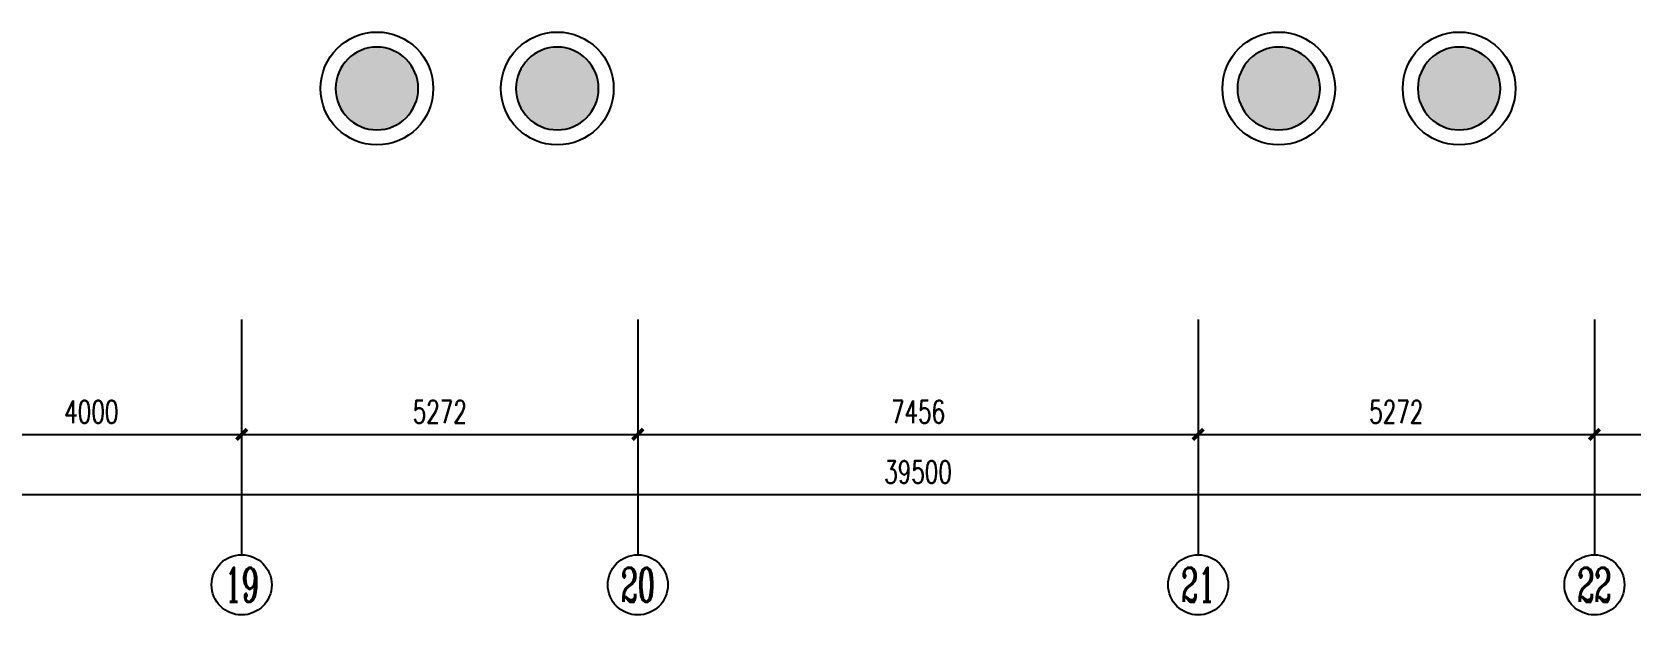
# Model space of a CAD drawing. Extents: x 190999 to 834799, y -200814 to 215286.
# Drawn here: x 696859 to 718149, y -187493 to -179746 of the extents above; entities that cross this region are included whole.
import ezdxf
from ezdxf.enums import TextEntityAlignment as Align

# ---------------------------------------------------------------- set-up
doc = ezdxf.new("R2010")
doc.units = 0
doc.header["$LTSCALE"] = 1000
doc.header["$MEASUREMENT"] = 0
for name, color, linetype in [('A-外包装修', 250, 'Continuous'), ('AXIS', 3, 'Continuous'), ('AXIS_TEXT', 7, 'Continuous'), ('COLUMN', 2, 'Continuous'), ('PUB_HATCH', 250, 'Continuous')]:
    doc.layers.add(name, color=color, linetype=linetype)
doc.styles.add('_TCH_AXIS', font='COMPLEX', dxfattribs={"bigfont": 'GBCBIG'})
doc.styles.add('COMPLEX', font='COMPLEX')
doc.styles.add('DIM_FONT', font='SIMPLEX', dxfattribs={"width": 0.7, "bigfont": 'GBCBIG'})
doc.dimstyles.new('DIMN', dxfattribs={"dimtxt": 300, "dimasz": 100, "dimexe": 250, "dimexo": 300, "dimgap": 150, "dimtad": 1, "dimdec": 0, "dimzin": 0, "dimdsep": 46, "dimtxsty": 'DIM_FONT', "dimblk": 'ARCHTICK', "dimcen": 0.09, "dimclrt": 7, "dimazin": 2, "dimtfac": 1, "dimtdec": 0, "dimtix": 1, "dimtmove": 2, "dimatfit": 3, "dimfxl": 0, "dimtolj": 1, "dimtzin": 0, "dimarcsym": 0})

# ---------------------------------------------------------------- blocks, each defined once
blk = doc.blocks.new('_ArchTick')
at = {"const_width": 0.5}
blk.add_lwpolyline([(-0.7, -0.7), (0.7, 0.7)], dxfattribs=at)
blk = doc.blocks.new('*D855')
at = {"layer": 'AXIS', "color": 0, "lineweight": -2}
for p, q in [((695649, -183868), (695649, -185343)), ((699649, -183868), (699649, -185343)), ((695649, -185093), (699649, -185093))]:
    blk.add_line(p, q, dxfattribs=at)
at = {"layer": 'Defpoints', "color": 0}
for p in [(695649, -183568), (699649, -183568), (699649, -185093)]:
    blk.add_point(p, dxfattribs=at)
at = {"layer": 'AXIS', "color": 0, "lineweight": -2, "xscale": 100, "yscale": 100, "zscale": 100, "rotation": 180}
blk.add_blockref('_ArchTick', (695649, -185093), dxfattribs=at)
at = {"layer": 'AXIS', "color": 0, "lineweight": -2, "xscale": 100, "yscale": 100, "zscale": 100}
blk.add_blockref('_ArchTick', (699649, -185093), dxfattribs=at)
at = {"layer": 'AXIS', "color": 7, "insert": (697649, -184793), "char_height": 300, "attachment_point": 5, "style": 'DIM_FONT'}
blk.add_mtext('\\A1;4000', dxfattribs=at)
blk = doc.blocks.new('*D856')
at = {"layer": 'AXIS', "color": 0, "lineweight": -2}
for p, q in [((699649, -183868), (699649, -185343)), ((704921, -183868), (704921, -185343)), ((699649, -185093), (704921, -185093))]:
    blk.add_line(p, q, dxfattribs=at)
at = {"layer": 'Defpoints', "color": 0}
for p in [(699649, -183568), (704921, -183568), (704921, -185093)]:
    blk.add_point(p, dxfattribs=at)
at = {"layer": 'AXIS', "color": 0, "lineweight": -2, "xscale": 100, "yscale": 100, "zscale": 100, "rotation": 180}
blk.add_blockref('_ArchTick', (699649, -185093), dxfattribs=at)
at = {"layer": 'AXIS', "color": 0, "lineweight": -2, "xscale": 100, "yscale": 100, "zscale": 100}
blk.add_blockref('_ArchTick', (704921, -185093), dxfattribs=at)
at = {"layer": 'AXIS', "color": 7, "insert": (702285, -184793), "char_height": 300, "attachment_point": 5, "style": 'DIM_FONT'}
blk.add_mtext('\\A1;5272', dxfattribs=at)
blk = doc.blocks.new('*D857')
at = {"layer": 'AXIS', "color": 0, "lineweight": -2}
for p, q in [((704921, -183868), (704921, -185343)), ((712376, -183868), (712376, -185343)), ((704921, -185093), (712376, -185093))]:
    blk.add_line(p, q, dxfattribs=at)
at = {"layer": 'Defpoints', "color": 0}
for p in [(704921, -183568), (712376, -183568), (712376, -185093)]:
    blk.add_point(p, dxfattribs=at)
at = {"layer": 'AXIS', "color": 0, "lineweight": -2, "xscale": 100, "yscale": 100, "zscale": 100, "rotation": 180}
blk.add_blockref('_ArchTick', (704921, -185093), dxfattribs=at)
at = {"layer": 'AXIS', "color": 0, "lineweight": -2, "xscale": 100, "yscale": 100, "zscale": 100}
blk.add_blockref('_ArchTick', (712376, -185093), dxfattribs=at)
at = {"layer": 'AXIS', "color": 7, "insert": (708649, -184793), "char_height": 300, "attachment_point": 5, "style": 'DIM_FONT'}
blk.add_mtext('\\A1;7456', dxfattribs=at)
blk = doc.blocks.new('*D858')
at = {"layer": 'AXIS', "color": 0, "lineweight": -2}
for p, q in [((712376, -183868), (712376, -185343)), ((717649, -183868), (717649, -185343)), ((712376, -185093), (717649, -185093))]:
    blk.add_line(p, q, dxfattribs=at)
at = {"layer": 'Defpoints', "color": 0}
for p in [(712376, -183568), (717649, -183568), (717649, -185093)]:
    blk.add_point(p, dxfattribs=at)
at = {"layer": 'AXIS', "color": 0, "lineweight": -2, "xscale": 100, "yscale": 100, "zscale": 100, "rotation": 180}
blk.add_blockref('_ArchTick', (712376, -185093), dxfattribs=at)
at = {"layer": 'AXIS', "color": 0, "lineweight": -2, "xscale": 100, "yscale": 100, "zscale": 100}
blk.add_blockref('_ArchTick', (717649, -185093), dxfattribs=at)
at = {"layer": 'AXIS', "color": 7, "insert": (715012, -184793), "char_height": 300, "attachment_point": 5, "style": 'DIM_FONT'}
blk.add_mtext('\\A1;5272', dxfattribs=at)
blk = doc.blocks.new('*D859')
at = {"layer": 'AXIS', "color": 0, "lineweight": -2}
for p, q in [((717649, -183868), (717649, -185343)), ((721649, -183868), (721649, -185343)), ((717649, -185093), (721649, -185093))]:
    blk.add_line(p, q, dxfattribs=at)
at = {"layer": 'Defpoints', "color": 0}
for p in [(717649, -183568), (721649, -183568), (721649, -185093)]:
    blk.add_point(p, dxfattribs=at)
at = {"layer": 'AXIS', "color": 0, "lineweight": -2, "xscale": 100, "yscale": 100, "zscale": 100, "rotation": 180}
blk.add_blockref('_ArchTick', (717649, -185093), dxfattribs=at)
at = {"layer": 'AXIS', "color": 0, "lineweight": -2, "xscale": 100, "yscale": 100, "zscale": 100}
blk.add_blockref('_ArchTick', (721649, -185093), dxfattribs=at)
at = {"layer": 'AXIS', "color": 7, "insert": (719649, -184793), "char_height": 300, "attachment_point": 5, "style": 'DIM_FONT'}
blk.add_mtext('\\A1;4000', dxfattribs=at)
blk = doc.blocks.new('*D863')
at = {"layer": 'AXIS', "color": 0, "lineweight": -2}
for p, q in [((688899, -183868), (688899, -186143)), ((728399, -183868), (728399, -186143)), ((688899, -185893), (728399, -185893))]:
    blk.add_line(p, q, dxfattribs=at)
at = {"layer": 'Defpoints', "color": 0}
for p in [(688899, -183568), (728399, -183568), (728399, -185893)]:
    blk.add_point(p, dxfattribs=at)
at = {"layer": 'AXIS', "color": 0, "lineweight": -2, "xscale": 100, "yscale": 100, "zscale": 100, "rotation": 180}
blk.add_blockref('_ArchTick', (688899, -185893), dxfattribs=at)
at = {"layer": 'AXIS', "color": 0, "lineweight": -2, "xscale": 100, "yscale": 100, "zscale": 100}
blk.add_blockref('_ArchTick', (728399, -185893), dxfattribs=at)
at = {"layer": 'AXIS', "color": 7, "insert": (708649, -185593), "char_height": 300, "attachment_point": 5, "style": 'DIM_FONT'}
blk.add_mtext('\\A1;39500', dxfattribs=at)
blk = doc.blocks.new('_AXISO')
blk.add_circle((0, 0), 0.5)
at = {"layer": 'AXIS_TEXT', "style": 'COMPLEX', "width": 1.041667}
blk.add_attdef('A', text='', height=0.56, dxfattribs=at).set_placement((-0.25, -0.28), (0.25, -0.28), align=Align.FIT)

msp = doc.modelspace()

# ---------------------------------------------------------------- hatches: boundary and pattern name
at = {"layer": 'PUB_HATCH'}
for points in [[(700898.5, -180496.3, 1), (701998.5, -180496.3, 1)], [(703298.5, -180496.3, 1), (704398.5, -180496.3, 1)], [(713998.5, -180496.3, 1), (712898.5, -180496.3, 1)], [(716398.5, -180496.3, 1), (715298.5, -180496.3, 1)]]:
    msp.add_hatch(color=256, dxfattribs=at).paths.add_polyline_path(points)

# ---------------------------------------------------------------- linework, layer by layer
at = {"layer": 'A-外包装修'}
for centre in [(701448.5, -180496.3), (703848.5, -180496.3), (713448.5, -180496.3), (715848.5, -180496.3)]:
    msp.add_circle(centre, 750, dxfattribs=at)
at = {"layer": 'AXIS'}
for p, q in [((699648.5, -183567.8), (699648.5, -186692.8)), ((704920.6, -183567.8), (704920.6, -186692.8)), ((712376.5, -183567.8), (712376.5, -186692.8)), ((717648.5, -183567.8), (717648.5, -186692.8))]:
    msp.add_line(p, q, dxfattribs=at)
at = {"layer": 'COLUMN'}
for centre, start, end in [((701448.5, -180496.3), 0, 180), ((703848.5, -180496.3), 0, 180), ((713448.5, -180496.3), 0, 180), ((715848.5, -180496.3), 0, 180), ((701448.5, -180496.3), 180, 0), ((703848.5, -180496.3), 180, 0), ((713448.5, -180496.3), 180, 0), ((715848.5, -180496.3), 180, 0)]:
    msp.add_arc(centre, 550, start, end, dxfattribs=at)

# ---------------------------------------------------------------- block references
at = {"layer": 'AXIS'}
ref = msp.add_blockref('_AXISO', (699648.5, -187092.8), dxfattribs=dict(at, xscale=800, yscale=800, zscale=800))
ref.add_attrib('A', '19', dxfattribs={"layer": 'AXIS_TEXT', "height": 452.55, "style": '_TCH_AXIS', "width": 0.724138}).set_placement((699422.3, -187319.1), (699874.8, -187319.1), align=Align.FIT)
ref = msp.add_blockref('_AXISO', (704920.6, -187092.8), dxfattribs=dict(at, xscale=800, yscale=800, zscale=800))
ref.add_attrib('A', '20', dxfattribs={"layer": 'AXIS_TEXT', "height": 452.55, "style": '_TCH_AXIS', "width": 0.617647}).set_placement((704694.3, -187319.1), (705146.9, -187319.1), align=Align.FIT)
ref = msp.add_blockref('_AXISO', (712376.5, -187092.8), dxfattribs=dict(at, xscale=800, yscale=800, zscale=800))
ref.add_attrib('A', '21', dxfattribs={"layer": 'AXIS_TEXT', "height": 452.55, "style": '_TCH_AXIS', "width": 0.724138}).set_placement((712150.2, -187319.1), (712602.7, -187319.1), align=Align.FIT)
ref = msp.add_blockref('_AXISO', (717648.5, -187092.8), dxfattribs=dict(at, xscale=800, yscale=800, zscale=800))
ref.add_attrib('A', '22', dxfattribs={"layer": 'AXIS_TEXT', "height": 452.55, "style": '_TCH_AXIS', "width": 0.617647}).set_placement((717422.3, -187319.1), (717874.8, -187319.1), align=Align.FIT)

# ---------------------------------------------------------------- dimensions: what is measured, and where the dimension line sits
for p1, p2, distance, picture, middle in [((688898.5, -183567.8), (728398.5, -183567.8), -2325, '*D863', (708648.5, -185592.8)), ((695648.5, -183567.8), (699648.5, -183567.8), -1525, '*D855', (697648.5, -184792.8)), ((699648.5, -183567.8), (704920.6, -183567.8), -1525, '*D856', (702284.6, -184792.8)), ((704920.6, -183567.8), (712376.5, -183567.8), -1525, '*D857', (708648.5, -184792.8)), ((712376.5, -183567.8), (717648.5, -183567.8), -1525, '*D858', (715012.5, -184792.8)), ((717648.5, -183567.8), (721648.5, -183567.8), -1525, '*D859', (719648.5, -184792.8))]:
    dim = msp.add_aligned_dim(p1=p1, p2=p2, distance=distance, dimstyle='DIMN', dxfattribs=at)
    dim.commit()
    dim.dimension.update_dxf_attribs({"geometry": picture, "text_midpoint": middle})

doc.saveas('drawing.dxf')
